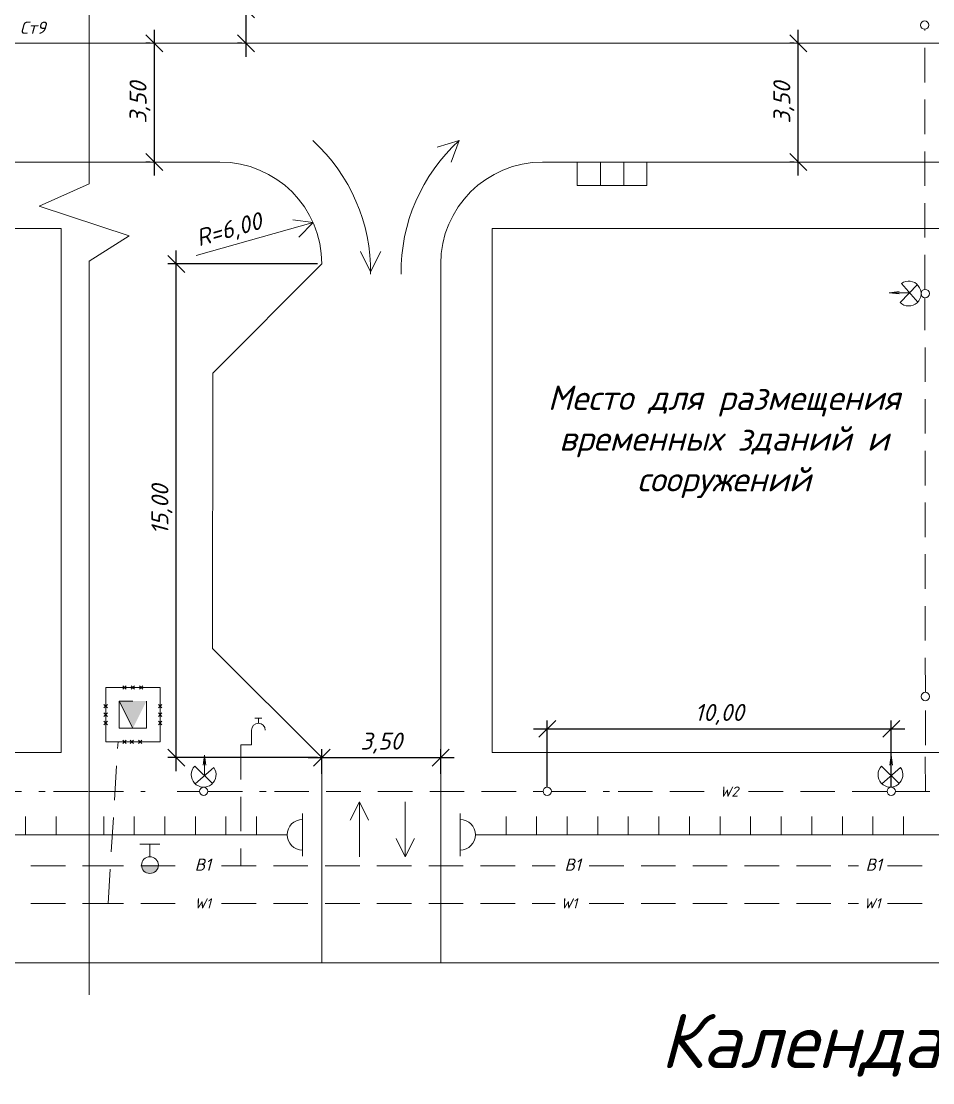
# Model space of a CAD drawing. Header units: millimetres. Extents: x 27137 to 30937, y -4667 to -569.
# Drawn here: x 28420.4 to 28554.6, y -3049.9 to -2893.5 of the extents above; entities that cross this region are included whole.
import ezdxf

# ---------------------------------------------------------------- set-up
doc = ezdxf.new("R2010")
doc.units = ezdxf.units.MM
doc.header["$LTSCALE"] = 0.4
doc.linetypes.add('ACAD_ISO02W100', pattern=[15, 12, -3])
doc.linetypes.add('штриховаяX2', pattern=[38.1, 25.4, -12.7])
doc.styles.add('Isocpeur', font='isocpeui.ttf', dxfattribs={"height": 2.5})
doc.styles.get("Standard").update_dxf_attribs({"font": 'isocpeui.ttf', "height": 2.5})
doc.dimstyles.new('06', dxfattribs={"dimtxt": 2.5, "dimasz": 2.5, "dimexe": 1.25, "dimexo": 0.625, "dimtad": 1, "dimdec": 0, "dimlfac": 200, "dimtxsty": 'Standard', "dimblk": 'OBLIQUE', "dimcen": 2.5, "dimdle": 2, "dimadec": 0, "dimazin": 0, "dimtfac": 1, "dimtdec": 0, "dimtmove": 0, "dimatfit": 3, "dimldrblk": 'OBLIQUE', "dimfxl": 1, "dimarcsym": 0})

# ---------------------------------------------------------------- blocks, each defined once
blk = doc.blocks.new('_Oblique')
at = {"color": 0, "linetype": 'ByBlock', "lineweight": -2}
blk.add_line((-0.5, -0.5), (0.5, 0.5), dxfattribs=at)
blk = doc.blocks.new('*D391')
at = {"color": 0, "lineweight": -2, "transparency": 16777216}
for p, q in [((28534.77, -2916.28), (28534.77, -2894.78)), ((28534.15, -2896.78), (28533.52, -2896.78)), ((28534.15, -2914.28), (28533.52, -2914.28))]:
    blk.add_line(p, q, dxfattribs=at)
at = {"layer": 'Defpoints', "color": 0, "transparency": 16777216}
for p in [(28534.77, -2896.78), (28534.77, -2896.78), (28534.77, -2914.28)]:
    blk.add_point(p, dxfattribs=at)
at = {"color": 0, "lineweight": -2, "transparency": 16777216, "xscale": 2.5, "yscale": 2.5, "zscale": 2.5}
for p, rotation in [((28534.77, -2896.78), 90), ((28534.77, -2914.28), 270)]:
    blk.add_blockref('_Oblique', p, dxfattribs=dict(at, rotation=rotation))
at = {"color": 0, "lineweight": 15, "transparency": 16777216, "insert": (28532.65, -2905.53), "char_height": 2.5, "attachment_point": 5, "rotation": 90, "style": 'Isocpeur'}
blk.add_mtext('3,50', dxfattribs=at)
blk = doc.blocks.new('*D367')
at = {"color": 0, "lineweight": -2, "transparency": 16777216}
for p, q in [((28497.83, -3006.33), (28497.83, -2996.5)), ((28548.47, -3006.33), (28548.47, -2996.5)), ((28495.83, -2997.75), (28550.47, -2997.75))]:
    blk.add_line(p, q, dxfattribs=at)
at = {"layer": 'Defpoints', "color": 0, "transparency": 16777216}
for p in [(28548.47, -2997.75), (28497.83, -3006.95), (28548.47, -3006.95)]:
    blk.add_point(p, dxfattribs=at)
at = {"color": 0, "lineweight": -2, "transparency": 16777216, "xscale": 2.5, "yscale": 2.5, "zscale": 2.5, "rotation": 180}
blk.add_blockref('_Oblique', (28497.83, -2997.75), dxfattribs=at)
at = {"color": 0, "lineweight": -2, "transparency": 16777216, "xscale": 2.5, "yscale": 2.5, "zscale": 2.5}
blk.add_blockref('_Oblique', (28548.47, -2997.75), dxfattribs=at)
at = {"color": 0, "lineweight": 15, "transparency": 16777216, "insert": (28523.15, -2995.63), "char_height": 2.5, "attachment_point": 5, "style": 'Isocpeur'}
blk.add_mtext('10,00', dxfattribs=at)
blk = doc.blocks.new('*D368')
at = {"color": 0, "lineweight": -2, "transparency": 16777216}
for p, q in [((28464.65, -3004.37), (28464.65, -3000.73)), ((28482.15, -3004.37), (28482.15, -3000.73)), ((28462.65, -3001.98), (28484.15, -3001.98))]:
    blk.add_line(p, q, dxfattribs=at)
at = {"layer": 'Defpoints', "color": 0, "transparency": 16777216}
for p in [(28482.15, -3001.98), (28464.65, -3005), (28482.15, -3005)]:
    blk.add_point(p, dxfattribs=at)
at = {"color": 0, "lineweight": -2, "transparency": 16777216, "xscale": 2.5, "yscale": 2.5, "zscale": 2.5, "rotation": 180}
blk.add_blockref('_Oblique', (28464.65, -3001.98), dxfattribs=at)
at = {"color": 0, "lineweight": -2, "transparency": 16777216, "xscale": 2.5, "yscale": 2.5, "zscale": 2.5}
blk.add_blockref('_Oblique', (28482.15, -3001.98), dxfattribs=at)
at = {"color": 0, "lineweight": 15, "transparency": 16777216, "insert": (28473.4, -2999.85), "char_height": 2.5, "attachment_point": 5, "style": 'Isocpeur'}
blk.add_mtext('3,50', dxfattribs=at)
blk = doc.blocks.new('*D392')
at = {"color": 0, "lineweight": -2, "transparency": 16777216}
for p, q in [((28534.77, -2916.28), (28534.77, -2894.78)), ((28534.15, -2896.78), (28533.52, -2896.78)), ((28534.15, -2914.28), (28533.52, -2914.28))]:
    blk.add_line(p, q, dxfattribs=at)
at = {"layer": 'Defpoints', "color": 0, "transparency": 16777216}
for p in [(28534.77, -2896.78), (28534.77, -2896.78), (28534.77, -2914.28)]:
    blk.add_point(p, dxfattribs=at)
at = {"color": 0, "lineweight": -2, "transparency": 16777216, "xscale": 2.5, "yscale": 2.5, "zscale": 2.5}
for p, rotation in [((28534.77, -2896.78), 90), ((28534.77, -2914.28), 270)]:
    blk.add_blockref('_Oblique', p, dxfattribs=dict(at, rotation=rotation))
at = {"color": 0, "lineweight": 15, "transparency": 16777216, "insert": (28532.65, -2905.53), "char_height": 2.5, "attachment_point": 5, "rotation": 90, "style": 'Isocpeur'}
blk.add_mtext('3,50', dxfattribs=at)
blk = doc.blocks.new('*D369')
at = {"color": 0, "lineweight": -2, "transparency": 16777216}
for p, q in [((28497.83, -3006.33), (28497.83, -2996.5)), ((28548.47, -3006.33), (28548.47, -2996.5)), ((28495.83, -2997.75), (28550.47, -2997.75))]:
    blk.add_line(p, q, dxfattribs=at)
at = {"layer": 'Defpoints', "color": 0, "transparency": 16777216}
for p in [(28548.47, -2997.75), (28497.83, -3006.95), (28548.47, -3006.95)]:
    blk.add_point(p, dxfattribs=at)
at = {"color": 0, "lineweight": -2, "transparency": 16777216, "xscale": 2.5, "yscale": 2.5, "zscale": 2.5, "rotation": 180}
blk.add_blockref('_Oblique', (28497.83, -2997.75), dxfattribs=at)
at = {"color": 0, "lineweight": -2, "transparency": 16777216, "xscale": 2.5, "yscale": 2.5, "zscale": 2.5}
blk.add_blockref('_Oblique', (28548.47, -2997.75), dxfattribs=at)
at = {"color": 0, "lineweight": 15, "transparency": 16777216, "insert": (28523.15, -2995.63), "char_height": 2.5, "attachment_point": 5, "style": 'Isocpeur'}
blk.add_mtext('10,00', dxfattribs=at)
blk = doc.blocks.new('*D370')
at = {"color": 0, "lineweight": -2, "transparency": 16777216}
for p, q in [((28464.65, -3004.37), (28464.65, -3000.73)), ((28482.15, -3004.37), (28482.15, -3000.73)), ((28462.65, -3001.98), (28484.15, -3001.98))]:
    blk.add_line(p, q, dxfattribs=at)
at = {"layer": 'Defpoints', "color": 0, "transparency": 16777216}
for p in [(28482.15, -3001.98), (28464.65, -3005), (28482.15, -3005)]:
    blk.add_point(p, dxfattribs=at)
at = {"color": 0, "lineweight": -2, "transparency": 16777216, "xscale": 2.5, "yscale": 2.5, "zscale": 2.5, "rotation": 180}
blk.add_blockref('_Oblique', (28464.65, -3001.98), dxfattribs=at)
at = {"color": 0, "lineweight": -2, "transparency": 16777216, "xscale": 2.5, "yscale": 2.5, "zscale": 2.5}
blk.add_blockref('_Oblique', (28482.15, -3001.98), dxfattribs=at)
at = {"color": 0, "lineweight": 15, "transparency": 16777216, "insert": (28473.4, -2999.85), "char_height": 2.5, "attachment_point": 5, "style": 'Isocpeur'}
blk.add_mtext('3,50', dxfattribs=at)
blk = doc.blocks.new('*D398')
at = {"color": 0, "lineweight": -2, "transparency": 16777216}
for p, q in [((28443.23, -3003.98), (28443.23, -2927.28)), ((28464.03, -2929.28), (28441.98, -2929.28)), ((28464.03, -3001.98), (28441.98, -3001.98))]:
    blk.add_line(p, q, dxfattribs=at)
at = {"layer": 'Defpoints', "color": 0, "transparency": 16777216}
for p in [(28443.23, -2929.28), (28464.65, -2929.28), (28464.65, -3001.98)]:
    blk.add_point(p, dxfattribs=at)
at = {"color": 0, "lineweight": -2, "transparency": 16777216, "xscale": 2.5, "yscale": 2.5, "zscale": 2.5}
for p, rotation in [((28443.23, -2929.28), 90), ((28443.23, -3001.98), 270)]:
    blk.add_blockref('_Oblique', p, dxfattribs=dict(at, rotation=rotation))
at = {"color": 0, "lineweight": 15, "transparency": 16777216, "insert": (28441.11, -2965.47), "char_height": 2.5, "attachment_point": 5, "rotation": 90, "style": 'Isocpeur'}
blk.add_mtext('15,00', dxfattribs=at)
blk = doc.blocks.new('*D381')
at = {"color": 0, "lineweight": -2, "transparency": 16777216}
for p, q in [((28440.02, -2916.28), (28440.02, -2894.78)), ((28439.39, -2896.78), (28438.77, -2896.78)), ((28439.39, -2914.28), (28438.77, -2914.28))]:
    blk.add_line(p, q, dxfattribs=at)
at = {"layer": 'Defpoints', "color": 0, "transparency": 16777216}
for p in [(28440.02, -2896.78), (28440.02, -2896.78), (28440.02, -2914.28)]:
    blk.add_point(p, dxfattribs=at)
at = {"color": 0, "lineweight": -2, "transparency": 16777216, "xscale": 2.5, "yscale": 2.5, "zscale": 2.5}
for p, rotation in [((28440.02, -2896.78), 90), ((28440.02, -2914.28), 270)]:
    blk.add_blockref('_Oblique', p, dxfattribs=dict(at, rotation=rotation))
at = {"color": 0, "lineweight": 15, "transparency": 16777216, "insert": (28437.89, -2905.53), "char_height": 2.5, "attachment_point": 5, "rotation": 90, "style": 'Isocpeur'}
blk.add_mtext('3,50', dxfattribs=at)
blk = doc.blocks.new('*D403')
at = {"color": 0, "lineweight": -2, "transparency": 16777216}
for p, q in [((28453.51, -2891.78), (28453.51, -2882.79)), ((28452.88, -2891.78), (28452.26, -2891.78)), ((28453.51, -2898.78), (28453.51, -2891.78)), ((28452.88, -2896.78), (28452.26, -2896.78))]:
    blk.add_line(p, q, dxfattribs=at)
at = {"layer": 'Defpoints', "color": 0, "transparency": 16777216}
for p in [(28453.51, -2891.78), (28453.51, -2891.78), (28453.51, -2896.78)]:
    blk.add_point(p, dxfattribs=at)
at = {"color": 0, "lineweight": -2, "transparency": 16777216, "xscale": 2.5, "yscale": 2.5, "zscale": 2.5}
for p, rotation in [((28453.51, -2891.78), 90), ((28453.51, -2896.78), 270)]:
    blk.add_blockref('_Oblique', p, dxfattribs=dict(at, rotation=rotation))
at = {"color": 0, "lineweight": 15, "transparency": 16777216, "insert": (28451.38, -2886.03), "char_height": 2.5, "attachment_point": 5, "rotation": 90, "style": 'Isocpeur'}
blk.add_mtext('1,00', dxfattribs=at)

msp = doc.modelspace()

# ---------------------------------------------------------------- hatches: boundary and pattern name
at = {"lineweight": 15}
h = msp.add_hatch(color=256, dxfattribs=at)
h.dxf.hatch_style = 1
h.paths.add_polyline_path([(28436.8376, -2993.6596), (28434.8376, -2993.6596), (28436.8376, -2997.6596), (28436.8376, -2995.6596)])
h.paths.add_polyline_path([(28438.8376, -2993.6596), (28436.8376, -2993.6596), (28436.8376, -2995.6596), (28436.8376, -2997.6596)])
h = msp.add_hatch(color=256, dxfattribs=at)
h.dxf.hatch_style = 1
h.paths.add_polyline_path([(28436.8376, -2993.6596), (28434.8376, -2993.6596), (28436.8376, -2997.6596), (28436.8376, -2995.6596)])
h.paths.add_polyline_path([(28438.8376, -2993.6596), (28436.8376, -2993.6596), (28436.8376, -2995.6596), (28436.8376, -2997.6596)])
msp.add_hatch(color=256, dxfattribs=at).paths.add_polyline_path([(28440.587, -3017.8156), (28439.3499, -3017.8156), (28438.1127, -3017.8156, 1)])
msp.add_hatch(color=256, dxfattribs=at).paths.add_polyline_path([(28440.587, -3017.8156), (28439.3499, -3017.8156), (28438.1127, -3017.8156, 1)])

# ---------------------------------------------------------------- linework, layer by layer
at = {"lineweight": 15, "ltscale": 0.5}
for p, q in [((28430.3823, -2812.4163), (28430.3823, -2917.5033)), ((28296.6694, -2896.7754), (28831.521, -2896.7754)), ((28430.3823, -2896.7754), (28430.3823, -2914.2754)), ((28430.3823, -2896.7754), (28430.3823, -2914.2754)), ((28430.3823, -2896.7754), (28430.3823, -2914.2754)), ((28430.3823, -2896.7754), (28430.3823, -2914.2754)), ((28430.3823, -2902.3847), (28430.3823, -2917.5033)), ((28363.4404, -2914.2754), (28430.3823, -2914.2754)), ((28430.3823, -2914.2754), (28430.3823, -2917.5033)), ((28430.3823, -2914.2754), (28449.6533, -2914.2754)), ((28430.3823, -2914.2754), (28430.3823, -2917.5033)), ((28430.3823, -2914.2754), (28449.6533, -2914.2754)), ((28497.1533, -2914.2754), (28564.0952, -2914.2754)), ((28497.1533, -2914.2754), (28564.0952, -2914.2754)), ((28528.5807, -2914.2754), (28528.5807, -2914.2754)), ((28430.3823, -2928.866), (28430.3823, -2991.6833)), ((28430.3823, -2928.866), (28430.3823, -2991.6833)), ((28430.3823, -2928.866), (28430.3823, -2991.6833)), ((28430.3823, -2928.866), (28430.3823, -3032.2039)), ((28464.6533, -2929.2754), (28448.5834, -2945.3619)), ((28482.1533, -2929.2754), (28482.1533, -3032.2039)), ((28482.1533, -2929.2754), (28482.1533, -3032.2039)), ((28549.7548, -2934.9483), (28552.3048, -2932.331)), ((28549.7548, -2934.9483), (28552.3048, -2932.331)), ((28549.9624, -2932.1568), (28552.3611, -2934.8909)), ((28549.9624, -2932.1568), (28552.3611, -2934.8909)), ((28482.1533, -2933.2144), (28482.1533, -2933.2144)), ((28482.1533, -2933.2144), (28482.1533, -2933.2144)), ((28548.1417, -2933.5135), (28549.6116, -2933.3194)), ((28548.1417, -2933.5135), (28549.6116, -2933.3194)), ((28551.1527, -2933.5135), (28548.1417, -2933.5135)), ((28548.1417, -2933.5135), (28549.608, -2933.705)), ((28551.1527, -2933.5135), (28548.1417, -2933.5135)), ((28548.1417, -2933.5135), (28549.608, -2933.705)), ((28448.5834, -2945.3619), (28448.5378, -2985.9425)), ((28464.6533, -3001.9763), (28448.5378, -2985.9425)), ((28430.3823, -2991.6833), (28430.3823, -3020.6908)), ((28430.3823, -2991.6833), (28430.3823, -3015.6908)), ((28455.8129, -2996.1575), (28454.8129, -2996.1575)), ((28455.8129, -2996.1575), (28454.8129, -2996.1575)), ((28455.3129, -2996.9336), (28455.3129, -2996.1575)), ((28455.3129, -2996.1575), (28455.8129, -2996.1575)), ((28455.3129, -2996.9336), (28455.3129, -2996.1575)), ((28455.3129, -2996.1575), (28455.8129, -2996.1575)), ((28454.2998, -3000.1274), (28454.2998, -2997.9467)), ((28454.2998, -3000.1274), (28454.2998, -2997.9467)), ((28548.4669, -3003.963), (28548.4669, -2999.7642)), ((28548.4669, -2999.7642), (28548.4669, -3001.8636)), ((28548.4669, -3003.963), (28548.4669, -2999.7642)), ((28548.4669, -2999.7642), (28548.4669, -3001.8636)), ((28447.3879, -3001.6182), (28447.1965, -3003.0845)), ((28447.3879, -3001.6182), (28447.1965, -3003.0845)), ((28447.3879, -3004.6292), (28447.3879, -3001.6182)), ((28447.3879, -3001.6182), (28447.5821, -3003.0881)), ((28447.3879, -3004.6292), (28447.3879, -3001.6182)), ((28447.3879, -3001.6182), (28447.5821, -3003.0881)), ((28452.7473, -3000.1274), (28454.2998, -3000.1274)), ((28452.7473, -3000.1274), (28454.2998, -3000.1274)), ((28548.4669, -3001.6182), (28548.2754, -3003.0845)), ((28548.4669, -3001.6182), (28548.2754, -3003.0845)), ((28548.4669, -3004.6292), (28548.4669, -3001.6182)), ((28548.4669, -3001.6182), (28548.661, -3003.0881)), ((28548.4669, -3004.6292), (28548.4669, -3001.6182)), ((28548.4669, -3001.6182), (28548.661, -3003.0881)), ((28445.9531, -3003.2313), (28448.5704, -3005.7813)), ((28445.9531, -3003.2313), (28448.5704, -3005.7813)), ((28464.6533, -3001.9763), (28464.6533, -3032.2039)), ((28464.6533, -3001.9763), (28464.6533, -3032.2039)), ((28547.0321, -3003.2313), (28549.6494, -3005.7813)), ((28547.0321, -3003.2313), (28549.6494, -3005.7813)), ((28448.7446, -3003.4389), (28446.0105, -3005.8376)), ((28448.7446, -3003.4389), (28446.0105, -3005.8376)), ((28549.8236, -3003.4389), (28547.0895, -3005.8376)), ((28549.8236, -3003.4389), (28547.0895, -3005.8376)), ((28430.3823, -3015.6908), (28430.3823, -3032.2039)), ((28296.6694, -3032.2039), (28544.8819, -3032.2039)), ((28430.3823, -3031.9225), (28430.3823, -3036.9225)), ((28430.3823, -3031.9225), (28430.3823, -3036.9225)), ((28430.3823, -3032.2039), (28678.5948, -3032.2039))]:
    msp.add_line(p, q, dxfattribs=at)
at = {"lineweight": 15}
for p, q in [((28430.3823, -2902.3847), (28430.3823, -2816.9306)), ((28430.3823, -2902.3847), (28430.3823, -2816.9306)), ((28430.3823, -2902.3847), (28430.3823, -2816.9306)), ((28430.3823, -2902.3847), (28430.3823, -2816.9306)), ((28430.3823, -2891.6531), (28430.3823, -2902.3847)), ((28484.8424, -2911.1135), (28481.6373, -2912.1022)), ((28484.8424, -2911.1135), (28483.7102, -2914.2708)), ((28484.8424, -2911.1135), (28483.7102, -2914.2708)), ((28502.2135, -2914.2754), (28502.2135, -2917.716)), ((28502.2135, -2914.2754), (28502.2135, -2917.716)), ((28505.6542, -2917.716), (28505.6542, -2914.2754)), ((28505.6542, -2917.716), (28505.6542, -2914.2754)), ((28509.0948, -2914.2754), (28509.0948, -2917.716)), ((28509.0948, -2914.2754), (28509.0948, -2917.716)), ((28512.4811, -2917.716), (28512.4811, -2914.2754)), ((28512.4811, -2917.716), (28512.4811, -2914.2754)), ((28430.3823, -2917.5033), (28423.0574, -2920.7588)), ((28502.2135, -2917.716), (28512.4811, -2917.716)), ((28502.2135, -2917.716), (28512.4811, -2917.716)), ((28509.0948, -2917.716), (28505.6542, -2917.716)), ((28509.0948, -2917.716), (28505.6542, -2917.716)), ((28423.0574, -2920.7588), (28436.2893, -2925.1409)), ((28446.1448, -2928.0549), (28463.3547, -2923.1704)), ((28463.3547, -2923.1704), (28460.3823, -2922.7941)), ((28463.3547, -2923.1704), (28461.281, -2925.3401)), ((28436.2893, -2925.1409), (28430.3823, -2928.866)), ((28471.8304, -2930.4338), (28470.3304, -2927.4338)), ((28471.8304, -2930.4338), (28470.3304, -2927.4338)), ((28471.8304, -2930.4338), (28473.3304, -2927.4338)), ((28471.8304, -2930.4338), (28473.3304, -2927.4338)), ((28432.8376, -2991.6596), (28440.8376, -2991.6596)), ((28432.8376, -2999.6596), (28432.8376, -2991.6596)), ((28432.8376, -2991.6596), (28440.8376, -2991.6596)), ((28432.8376, -2999.6596), (28432.8376, -2991.6596)), ((28435.3598, -2991.4096), (28435.8598, -2991.9096)), ((28435.8598, -2991.4096), (28435.3598, -2991.9096)), ((28435.3598, -2991.4096), (28435.8598, -2991.9096)), ((28435.8598, -2991.4096), (28435.3598, -2991.9096)), ((28436.5876, -2991.4096), (28437.0876, -2991.9096)), ((28437.0876, -2991.4096), (28436.5876, -2991.9096)), ((28436.5876, -2991.4096), (28437.0876, -2991.9096)), ((28437.0876, -2991.4096), (28436.5876, -2991.9096)), ((28437.8176, -2991.4096), (28438.3176, -2991.9096)), ((28438.3176, -2991.4096), (28437.8176, -2991.9096)), ((28437.8176, -2991.4096), (28438.3176, -2991.9096)), ((28438.3176, -2991.4096), (28437.8176, -2991.9096)), ((28440.8376, -2991.6596), (28440.8376, -2999.6596)), ((28440.8376, -2991.6596), (28440.8376, -2999.6596)), ((28434.8376, -2997.6596), (28434.8376, -2993.6596)), ((28434.8376, -2993.6596), (28436.8376, -2993.6596)), ((28436.8376, -2997.6596), (28434.8376, -2993.6596)), ((28434.8376, -2993.6596), (28436.8376, -2997.6596)), ((28434.8376, -2997.6596), (28434.8376, -2993.6596)), ((28434.8376, -2993.6596), (28436.8376, -2993.6596)), ((28436.8376, -2997.6596), (28434.8376, -2993.6596)), ((28434.8376, -2993.6596), (28436.8376, -2997.6596)), ((28438.8376, -2993.6596), (28438.8376, -2997.6596)), ((28438.8376, -2993.6596), (28438.8376, -2997.6596)), ((28432.5876, -2994.1796), (28433.0876, -2994.6796)), ((28433.0876, -2994.1796), (28432.5876, -2994.6796)), ((28432.5876, -2994.1796), (28433.0876, -2994.6796)), ((28433.0876, -2994.1796), (28432.5876, -2994.6796)), ((28432.5876, -2995.4096), (28433.0876, -2995.9096)), ((28433.0876, -2995.4096), (28432.5876, -2995.9096)), ((28432.5876, -2995.4096), (28433.0876, -2995.9096)), ((28433.0876, -2995.4096), (28432.5876, -2995.9096)), ((28432.8376, -2995.6596), (28432.8376, -2994.4296)), ((28432.8376, -2995.6596), (28432.8376, -2994.4296)), ((28440.5876, -2994.1796), (28441.0876, -2994.6796)), ((28441.0876, -2994.1796), (28440.5876, -2994.6796)), ((28440.5876, -2994.1796), (28441.0876, -2994.6796)), ((28441.0876, -2994.1796), (28440.5876, -2994.6796)), ((28440.5876, -2994.6796), (28440.5876, -2994.6796)), ((28440.5876, -2994.6796), (28440.5876, -2994.6796)), ((28440.5876, -2995.4096), (28441.0876, -2995.9096)), ((28441.0876, -2995.4096), (28440.5876, -2995.9096)), ((28440.5876, -2995.4096), (28441.0876, -2995.9096)), ((28441.0876, -2995.4096), (28440.5876, -2995.9096)), ((28432.5876, -2996.6396), (28433.0876, -2997.1396)), ((28433.0876, -2996.6396), (28432.5876, -2997.1396)), ((28432.5876, -2996.6396), (28433.0876, -2997.1396)), ((28433.0876, -2996.6396), (28432.5876, -2997.1396)), ((28432.8376, -2995.6596), (28432.8376, -2996.8896)), ((28432.8376, -2995.6596), (28432.8376, -2996.8896)), ((28432.8376, -2996.8896), (28432.8376, -2996.8896)), ((28432.8376, -2996.8896), (28432.8376, -2996.8896)), ((28440.5876, -2995.9096), (28440.5876, -2995.9096)), ((28440.5876, -2995.9096), (28440.5876, -2995.9096)), ((28440.5876, -2996.6396), (28441.0876, -2997.1396)), ((28441.0876, -2996.6396), (28440.5876, -2997.1396)), ((28440.5876, -2996.6396), (28441.0876, -2997.1396)), ((28441.0876, -2996.6396), (28440.5876, -2997.1396)), ((28436.8376, -2997.6596), (28434.8376, -2997.6596)), ((28436.8376, -2997.6596), (28434.8376, -2997.6596)), ((28438.8376, -2997.6596), (28436.8376, -2997.6596)), ((28438.8376, -2997.6596), (28436.8376, -2997.6596)), ((28440.5876, -2997.1396), (28440.5876, -2997.1396)), ((28440.5876, -2997.1396), (28440.5876, -2997.1396)), ((28440.8376, -2999.6596), (28432.8376, -2999.6596)), ((28440.8376, -2999.6596), (28432.8376, -2999.6596)), ((28435.3598, -2999.4096), (28435.8598, -2999.9096)), ((28435.8598, -2999.4096), (28435.3598, -2999.9096)), ((28435.3598, -2999.4096), (28435.8598, -2999.9096)), ((28435.8598, -2999.4096), (28435.3598, -2999.9096)), ((28436.4368, -2999.3942), (28436.9368, -2999.8942)), ((28436.9368, -2999.3942), (28436.4368, -2999.8942)), ((28436.4368, -2999.3942), (28436.9368, -2999.8942)), ((28436.9368, -2999.3942), (28436.4368, -2999.8942)), ((28436.6868, -2999.6442), (28437.9168, -2999.6442)), ((28436.6868, -2999.6442), (28437.9168, -2999.6442)), ((28437.6668, -2999.3942), (28438.1668, -2999.8942)), ((28438.1668, -2999.3942), (28437.6668, -2999.8942)), ((28437.6668, -2999.3942), (28438.1668, -2999.8942)), ((28438.1668, -2999.3942), (28437.6668, -2999.8942)), ((28470.182, -3008.5164), (28468.832, -3011.2164)), ((28470.182, -3008.5164), (28468.832, -3011.2164)), ((28470.182, -3008.5164), (28470.182, -3016.6091)), ((28470.182, -3008.5164), (28470.182, -3013.0164)), ((28470.182, -3008.5164), (28470.182, -3011.2164)), ((28470.182, -3008.5164), (28471.532, -3011.2164)), ((28470.182, -3008.5164), (28470.182, -3016.6091)), ((28470.182, -3008.5164), (28470.182, -3013.0164)), ((28470.182, -3008.5164), (28470.182, -3011.2164)), ((28470.182, -3008.5164), (28471.532, -3011.2164)), ((28476.9336, -3016.6091), (28476.9336, -3008.5164)), ((28476.9336, -3016.6091), (28476.9336, -3008.5164)), ((28421.0497, -3013.3517), (28421.0497, -3010.6517)), ((28421.0497, -3013.3517), (28421.0497, -3010.6517)), ((28425.5497, -3013.3517), (28425.5497, -3010.6517)), ((28425.5497, -3013.3517), (28425.5497, -3010.6517)), ((28432.544, -3013.3517), (28432.544, -3010.6517)), ((28432.544, -3013.3517), (28432.544, -3010.6517)), ((28432.544, -3013.3517), (28432.544, -3010.6517)), ((28432.544, -3013.3517), (28432.544, -3010.6517)), ((28437.044, -3013.3517), (28437.044, -3010.6517)), ((28437.044, -3013.3517), (28437.044, -3010.6517)), ((28437.044, -3013.3517), (28437.044, -3010.6517)), ((28437.044, -3013.3517), (28437.044, -3010.6517)), ((28441.544, -3013.3517), (28441.544, -3010.6517)), ((28441.544, -3013.3517), (28441.544, -3010.6517)), ((28441.544, -3013.3517), (28441.544, -3010.6517)), ((28441.544, -3013.3517), (28441.544, -3010.6517)), ((28441.544, -3013.3517), (28441.544, -3010.6517)), ((28441.544, -3013.3517), (28441.544, -3010.6517)), ((28441.544, -3013.3517), (28441.544, -3010.6517)), ((28441.544, -3013.3517), (28441.544, -3010.6517)), ((28441.544, -3013.3517), (28441.544, -3010.6517)), ((28441.544, -3013.3517), (28441.544, -3010.6517)), ((28441.544, -3013.3517), (28441.544, -3010.6517)), ((28441.544, -3013.3517), (28441.544, -3010.6517)), ((28446.044, -3013.3517), (28446.044, -3010.6517)), ((28446.044, -3013.3517), (28446.044, -3010.6517)), ((28446.044, -3013.3517), (28446.044, -3010.6517)), ((28446.044, -3013.3517), (28446.044, -3010.6517)), ((28450.544, -3013.3517), (28450.544, -3010.6517)), ((28450.544, -3013.3517), (28450.544, -3010.6517)), ((28450.544, -3013.3517), (28450.544, -3010.6517)), ((28450.544, -3013.3517), (28450.544, -3010.6517)), ((28450.544, -3013.3517), (28450.544, -3010.6517)), ((28450.544, -3013.3517), (28450.544, -3010.6517)), ((28450.544, -3013.3517), (28450.544, -3010.6517)), ((28450.544, -3013.3517), (28450.544, -3010.6517)), ((28450.544, -3013.3517), (28450.544, -3010.6517)), ((28450.544, -3013.3517), (28450.544, -3010.6517)), ((28450.544, -3013.3517), (28450.544, -3010.6517)), ((28450.544, -3013.3517), (28450.544, -3010.6517)), ((28455.044, -3013.3517), (28455.044, -3010.6517)), ((28455.044, -3013.3517), (28455.044, -3010.6517)), ((28455.044, -3013.3517), (28455.044, -3010.6517)), ((28455.044, -3013.3517), (28455.044, -3010.6517)), ((28461.794, -3016.5017), (28461.794, -3010.2017)), ((28461.794, -3016.5017), (28461.794, -3010.2017)), ((28485.0126, -3010.2017), (28485.0126, -3016.5017)), ((28485.0126, -3010.2017), (28485.0126, -3016.5017)), ((28491.7626, -3013.3517), (28491.7626, -3010.6517)), ((28491.7626, -3013.3517), (28491.7626, -3010.6517)), ((28491.7626, -3013.3517), (28491.7626, -3010.6517)), ((28491.7626, -3013.3517), (28491.7626, -3010.6517)), ((28496.2626, -3013.3517), (28496.2626, -3010.6517)), ((28496.2626, -3013.3517), (28496.2626, -3010.6517)), ((28496.2626, -3013.3517), (28496.2626, -3010.6517)), ((28496.2626, -3013.3517), (28496.2626, -3010.6517)), ((28500.7626, -3013.3517), (28500.7626, -3010.6517)), ((28500.7626, -3013.3517), (28500.7626, -3010.6517)), ((28500.7626, -3013.3517), (28500.7626, -3010.6517)), ((28500.7626, -3013.3517), (28500.7626, -3010.6517)), ((28505.2626, -3013.3517), (28505.2626, -3010.6517)), ((28505.2626, -3013.3517), (28505.2626, -3010.6517)), ((28505.2626, -3013.3517), (28505.2626, -3010.6517)), ((28505.2626, -3013.3517), (28505.2626, -3010.6517)), ((28505.2626, -3013.3517), (28505.2626, -3010.6517)), ((28505.2626, -3013.3517), (28505.2626, -3010.6517)), ((28505.2626, -3013.3517), (28505.2626, -3010.6517)), ((28505.2626, -3013.3517), (28505.2626, -3010.6517)), ((28509.7626, -3013.3517), (28509.7626, -3010.6517)), ((28509.7626, -3013.3517), (28509.7626, -3010.6517)), ((28509.7626, -3013.3517), (28509.7626, -3010.6517)), ((28509.7626, -3013.3517), (28509.7626, -3010.6517)), ((28514.2626, -3013.3517), (28514.2626, -3010.6517)), ((28514.2626, -3013.3517), (28514.2626, -3010.6517)), ((28514.2626, -3013.3517), (28514.2626, -3010.6517)), ((28514.2626, -3013.3517), (28514.2626, -3010.6517)), ((28518.7626, -3013.3517), (28518.7626, -3010.6517)), ((28518.7626, -3013.3517), (28518.7626, -3010.6517)), ((28518.7626, -3013.3517), (28518.7626, -3010.6517)), ((28518.7626, -3013.3517), (28518.7626, -3010.6517)), ((28518.7626, -3013.3517), (28518.7626, -3010.6517)), ((28518.7626, -3013.3517), (28518.7626, -3010.6517)), ((28518.7626, -3013.3517), (28518.7626, -3010.6517)), ((28518.7626, -3013.3517), (28518.7626, -3010.6517)), ((28523.2626, -3013.3517), (28523.2626, -3010.6517)), ((28523.2626, -3013.3517), (28523.2626, -3010.6517)), ((28523.2626, -3013.3517), (28523.2626, -3010.6517)), ((28523.2626, -3013.3517), (28523.2626, -3010.6517)), ((28527.7626, -3013.3517), (28527.7626, -3010.6517)), ((28527.7626, -3013.3517), (28527.7626, -3010.6517)), ((28527.7626, -3013.3517), (28527.7626, -3010.6517)), ((28527.7626, -3013.3517), (28527.7626, -3010.6517)), ((28532.2626, -3013.3517), (28532.2626, -3010.6517)), ((28532.2626, -3013.3517), (28532.2626, -3010.6517)), ((28532.2626, -3013.3517), (28532.2626, -3010.6517)), ((28532.2626, -3013.3517), (28532.2626, -3010.6517)), ((28532.2626, -3013.3517), (28532.2626, -3010.6517)), ((28532.2626, -3013.3517), (28532.2626, -3010.6517)), ((28532.2626, -3013.3517), (28532.2626, -3010.6517)), ((28532.2626, -3013.3517), (28532.2626, -3010.6517)), ((28536.7626, -3013.3517), (28536.7626, -3010.6517)), ((28536.7626, -3013.3517), (28536.7626, -3010.6517)), ((28536.7626, -3013.3517), (28536.7626, -3010.6517)), ((28536.7626, -3013.3517), (28536.7626, -3010.6517)), ((28541.2626, -3013.3517), (28541.2626, -3010.6517)), ((28541.2626, -3013.3517), (28541.2626, -3010.6517)), ((28541.2626, -3013.3517), (28541.2626, -3010.6517)), ((28541.2626, -3013.3517), (28541.2626, -3010.6517)), ((28545.7626, -3013.3517), (28545.7626, -3010.6517)), ((28545.7626, -3013.3517), (28545.7626, -3010.6517)), ((28545.7626, -3013.3517), (28545.7626, -3010.6517)), ((28545.7626, -3013.3517), (28545.7626, -3010.6517)), ((28545.7626, -3013.3517), (28545.7626, -3010.6517)), ((28545.7626, -3013.3517), (28545.7626, -3010.6517)), ((28545.7626, -3013.3517), (28545.7626, -3010.6517)), ((28545.7626, -3013.3517), (28545.7626, -3010.6517)), ((28550.2626, -3013.3517), (28550.2626, -3010.6517)), ((28550.2626, -3013.3517), (28550.2626, -3010.6517)), ((28550.2626, -3013.3517), (28550.2626, -3010.6517)), ((28550.2626, -3013.3517), (28550.2626, -3010.6517)), ((28485.0126, -3013.3517), (28485.0126, -3012.5276)), ((28485.0126, -3013.3517), (28485.0126, -3012.5276)), ((28353.5497, -3013.3517), (28430.3823, -3013.3517)), ((28459.544, -3013.3517), (28430.3823, -3013.3517)), ((28459.544, -3013.3517), (28430.3823, -3013.3517)), ((28461.794, -3013.3517), (28461.794, -3014.1758)), ((28461.794, -3013.3517), (28461.794, -3014.1758)), ((28476.9336, -3016.6091), (28475.5836, -3013.9091)), ((28476.9336, -3016.6091), (28475.5836, -3013.9091)), ((28476.9336, -3016.6091), (28478.2836, -3013.9091)), ((28476.9336, -3016.6091), (28478.2836, -3013.9091)), ((28487.2626, -3013.3517), (28564.0952, -3013.3517)), ((28487.2626, -3013.3517), (28564.0952, -3013.3517)), ((28437.8865, -3014.7467), (28439.3443, -3014.7467)), ((28437.8865, -3014.7467), (28439.3443, -3014.7467)), ((28439.3443, -3016.5778), (28439.3443, -3014.7467)), ((28439.3443, -3014.7467), (28440.802, -3014.7467)), ((28439.3443, -3016.5778), (28439.3443, -3014.7467)), ((28439.3443, -3014.7467), (28440.802, -3014.7467))]:
    msp.add_line(p, q, dxfattribs=at)
at = {"linetype": 'штриховаяX2', "lineweight": 15, "ltscale": 0.5}
for p, q in [((28553.4226, -2933.0251), (28553.3846, -2894.726)), ((28553.4226, -2933.0251), (28553.3846, -2894.726)), ((28553.4816, -2992.3693), (28553.4238, -2934.2543)), ((28553.4816, -2992.3693), (28553.4238, -2934.2543)), ((28553.4893, -3000.1529), (28553.4828, -2993.6027)), ((28553.4893, -3000.1529), (28553.4828, -2993.6027)), ((28433.199, -3023.4755), (28434.6567, -2999.6596)), ((28433.199, -3023.4755), (28434.6567, -2999.6596)), ((28452.7473, -3000.1274), (28452.7473, -3017.9077)), ((28452.7473, -3000.1274), (28452.7473, -3017.9077)), ((28553.4797, -3006.9625), (28553.4741, -3001.386)), ((28553.4797, -3006.9625), (28553.4741, -3001.386)), ((28415.3705, -3006.9625), (28423.9339, -3006.9625)), ((28425.1671, -3006.9625), (28430.3823, -3006.9625)), ((28430.3823, -3006.9625), (28438.6413, -3006.9625)), ((28430.3823, -3006.9625), (28438.6413, -3006.9625)), ((28443.3607, -3006.9625), (28443.9049, -3006.9625)), ((28443.3607, -3006.9625), (28443.9049, -3006.9625)), ((28443.9049, -3006.9625), (28446.6439, -3006.9625)), ((28443.9049, -3006.9625), (28446.6439, -3006.9625)), ((28447.877, -3006.9625), (28456.4403, -3006.9625)), ((28447.877, -3006.9625), (28456.4403, -3006.9625)), ((28457.6735, -3006.9625), (28497.2145, -3006.9625)), ((28457.6735, -3006.9625), (28497.2145, -3006.9625)), ((28498.4476, -3006.9625), (28507.011, -3006.9625)), ((28498.4476, -3006.9625), (28507.011, -3006.9625)), ((28508.2442, -3006.9625), (28522.7486, -3006.9625)), ((28508.2442, -3006.9625), (28522.7486, -3006.9625)), ((28527.4679, -3006.9625), (28547.8503, -3006.9625)), ((28527.4679, -3006.9625), (28547.8503, -3006.9625)), ((28549.0834, -3006.9625), (28557.6468, -3006.9625)), ((28549.0834, -3006.9625), (28557.6468, -3006.9625)), ((28414.2005, -3017.9077), (28430.3823, -3017.9077)), ((28430.3823, -3017.9077), (28443.9049, -3017.9077)), ((28430.3823, -3017.9077), (28443.9049, -3017.9077)), ((28449.9069, -3017.9077), (28499.0075, -3017.9077)), ((28449.9069, -3017.9077), (28499.0075, -3017.9077)), ((28504.0128, -3017.9077), (28543.638, -3017.9077)), ((28504.0128, -3017.9077), (28543.638, -3017.9077)), ((28547.9134, -3017.9077), (28564.0952, -3017.9077)), ((28547.9134, -3017.9077), (28564.0952, -3017.9077)), ((28414.2005, -3023.4755), (28430.3823, -3023.4755)), ((28430.3823, -3023.4755), (28443.9049, -3023.4755)), ((28430.3823, -3023.4755), (28443.9049, -3023.4755)), ((28449.9069, -3023.4755), (28499.0075, -3023.4755)), ((28449.9069, -3023.4755), (28499.0075, -3023.4755)), ((28504.0128, -3023.4755), (28543.638, -3023.4755)), ((28504.0128, -3023.4755), (28543.638, -3023.4755)), ((28547.9134, -3023.4755), (28564.0952, -3023.4755)), ((28547.9134, -3023.4755), (28564.0952, -3023.4755))]:
    msp.add_line(p, q, dxfattribs=at)
at = {"lineweight": 15, "ltscale": 0.5}
for points in [[(28356.0118, -2924.0699), (28426.2717, -2924.0699), (28426.2717, -3001.2254), (28356.0118, -3001.2254)], [(28489.7247, -2924.0699), (28559.9846, -2924.0699), (28559.9846, -3001.2254), (28489.7247, -3001.2254)], [(28489.7247, -2924.0699), (28559.9846, -2924.0699), (28559.9846, -3001.2254), (28489.7247, -3001.2254)]]:
    msp.add_lwpolyline(points, close=True, dxfattribs=at)
for centre in [(28553.384, -2894.1093), (28553.4735, -2933.6397), (28553.4735, -2933.6397), (28553.4816, -2992.986), (28553.4816, -2992.986), (28447.2604, -3006.95), (28447.2604, -3006.95), (28497.8311, -3006.95), (28497.8311, -3006.95), (28548.4669, -3006.95), (28548.4669, -3006.95)]:
    msp.add_circle(centre, 0.6167, dxfattribs=at)
at = {"lineweight": 15}
msp.add_circle((28439.3499, -3017.8156), 1.2372, dxfattribs=at)
msp.add_circle((28439.3499, -3017.8156), 1.2372, dxfattribs=at)
for centre, radius, start, end in [((28445.6573, -2930.4338), 26.1731, 359.24811, 47.576213), ((28445.6573, -2930.4338), 26.1731, 359.24811, 47.576213), ((28502.4989, -2930.4338), 26.1731, 132.423787, 180.75189), ((28502.4989, -2930.4338), 26.1731, 132.423787, 180.75189), ((28461.794, -3013.3517), 2.25, 90, 270), ((28461.794, -3013.3517), 2.25, 90, 270), ((28485.0126, -3013.3517), 2.25, 270, 90), ((28485.0126, -3013.3517), 2.25, 270, 90)]:
    msp.add_arc(centre, radius, start, end, dxfattribs=at)
at = {"lineweight": 15, "ltscale": 0.5}
for centre, radius, start, end in [((28449.6533, -2929.2754), 15, 0, 90), ((28449.6533, -2929.2754), 15, 0, 90), ((28497.1533, -2929.2754), 15, 90, 180), ((28497.1533, -2929.2754), 15, 90, 180), ((28551.0298, -2933.6397), 1.8271, 225.74633, 125.748105), ((28551.0298, -2933.6397), 1.8271, 225.74633, 125.748105), ((28455.3129, -2997.9467), 1.0131, 0, 180), ((28455.3129, -2997.9467), 1.0131, 0, 180), ((28447.2618, -3004.5063), 1.8271, 135.74633, 35.748105), ((28447.2618, -3004.5063), 1.8271, 135.74633, 35.748105), ((28548.3408, -3004.5063), 1.8271, 135.74633, 35.748105), ((28548.3408, -3004.5063), 1.8271, 135.74633, 35.748105)]:
    msp.add_arc(centre, radius, start, end, dxfattribs=at)

# ---------------------------------------------------------------- texts
at = {"lineweight": 15}
msp.add_text('Календарный план производства работ', height=8, dxfattribs=at).set_placement((28514.4577, -3047.7032))
at = {"linetype": 'ACAD_ISO02W100', "lineweight": 15, "char_height": 1.8, "attachment_point": 1, "style": 'Isocpeur'}
for s, insert in [('Ст9', (28420.2233, -2893.5884)), ('В1', (28445.9347, -3016.8623)), ('В1', (28445.9347, -3016.8623)), ('В1', (28500.3673, -3016.8623)), ('В1', (28500.3673, -3016.8623)), ('В1', (28544.6851, -3016.8623)), ('В1', (28544.6851, -3016.8623))]:
    msp.add_mtext_dynamic_manual_height_columns(s, width=8.608704, gutter_width=12.5, heights=[0], dxfattribs=dict(at, insert=insert))
at = {"lineweight": 15, "insert": (28451.0242, -2924.4611), "char_height": 2.5, "attachment_point": 5, "rotation": 15.84478, "style": 'Isocpeur'}
msp.add_mtext('R=6,00', dxfattribs=at)
msp.add_mtext('R=6,00', dxfattribs=at)
at = {"lineweight": 15, "insert": (28523.8539, -2955.4801), "char_height": 3.6, "attachment_point": 5, "style": 'Isocpeur'}
msp.add_mtext_dynamic_manual_height_columns('Место для размещения временных зданий и сооружений', width=62.337472, gutter_width=12.5, heights=[0], dxfattribs=at)
at = {"linetype": 'штриховаяX2', "lineweight": 15, "char_height": 1.5, "attachment_point": 1, "style": 'Isocpeur'}
for s, insert in [('W2', (28523.2486, -3006.2401)), ('W2', (28523.2486, -3006.2401)), ('W1', (28445.9179, -3022.7044)), ('W1', (28445.9179, -3022.7044)), ('W1', (28499.8291, -3022.7044)), ('W1', (28499.8291, -3022.7044)), ('W1', (28544.4598, -3022.7044)), ('W1', (28544.4598, -3022.7044))]:
    msp.add_mtext_dynamic_manual_height_columns(s, width=3.719358, gutter_width=12.5, heights=[0], dxfattribs=dict(at, insert=insert))

# ---------------------------------------------------------------- dimensions: what is measured, and where the dimension line sits
at = {"lineweight": 15}
for p1, p2, distance, text, picture, middle in [((28453.5091, -2896.7754), (28453.5091, -2891.7754), 0, '1,00', '*D403', (28451.3841, -2886.033)), ((28440.0178, -2914.2754), (28440.0178, -2896.7754), 0, '3,50', '*D381', (28437.8928, -2905.5254)), ((28534.7724, -2914.2754), (28534.7724, -2896.7754), 0, '3,50', '*D391', (28532.6474, -2905.5254)), ((28534.7724, -2914.2754), (28534.7724, -2896.7754), 0, '3,50', '*D392', (28532.6474, -2905.5254)), ((28464.6533, -3004.9975), (28482.1533, -3004.9975), 3.0212, '3,50', '*D368', (28473.4033, -2999.8513)), ((28464.6533, -3004.9975), (28482.1533, -3004.9975), 3.0212, '3,50', '*D370', (28473.4033, -2999.8513))]:
    dim = msp.add_aligned_dim(p1=p1, p2=p2, distance=distance, text=text, dimstyle='06', override={"dimtxsty": 'Isocpeur'}, dxfattribs=at)
    dim.commit()
    dim.dimension.update_dxf_attribs({"geometry": picture, "text_midpoint": middle})
for base, p1, p2, angle, text, picture, middle in [((28443.2335, -2929.2754), (28464.6533, -3001.9763), (28464.6533, -2929.2754), 90, '15,00', '*D398', (28443.2335, -2965.4668)), ((28548.4669, -2997.7531), (28497.8311, -3006.95), (28548.4669, -3006.95), 0, '10,00', '*D367', (28523.149, -2997.7531)), ((28548.4669, -2997.7531), (28497.8311, -3006.95), (28548.4669, -3006.95), 0, '10,00', '*D369', (28523.149, -2997.7531))]:
    dim = msp.add_linear_dim(base=base, p1=p1, p2=p2, angle=angle, text=text, dimstyle='06', override={"dimtxsty": 'Isocpeur'}, dxfattribs=at)
    dim.commit()
    dim.dimension.update_dxf_attribs({"geometry": picture, "text_midpoint": middle, "dimtype": 161})

doc.saveas('drawing.dxf')
